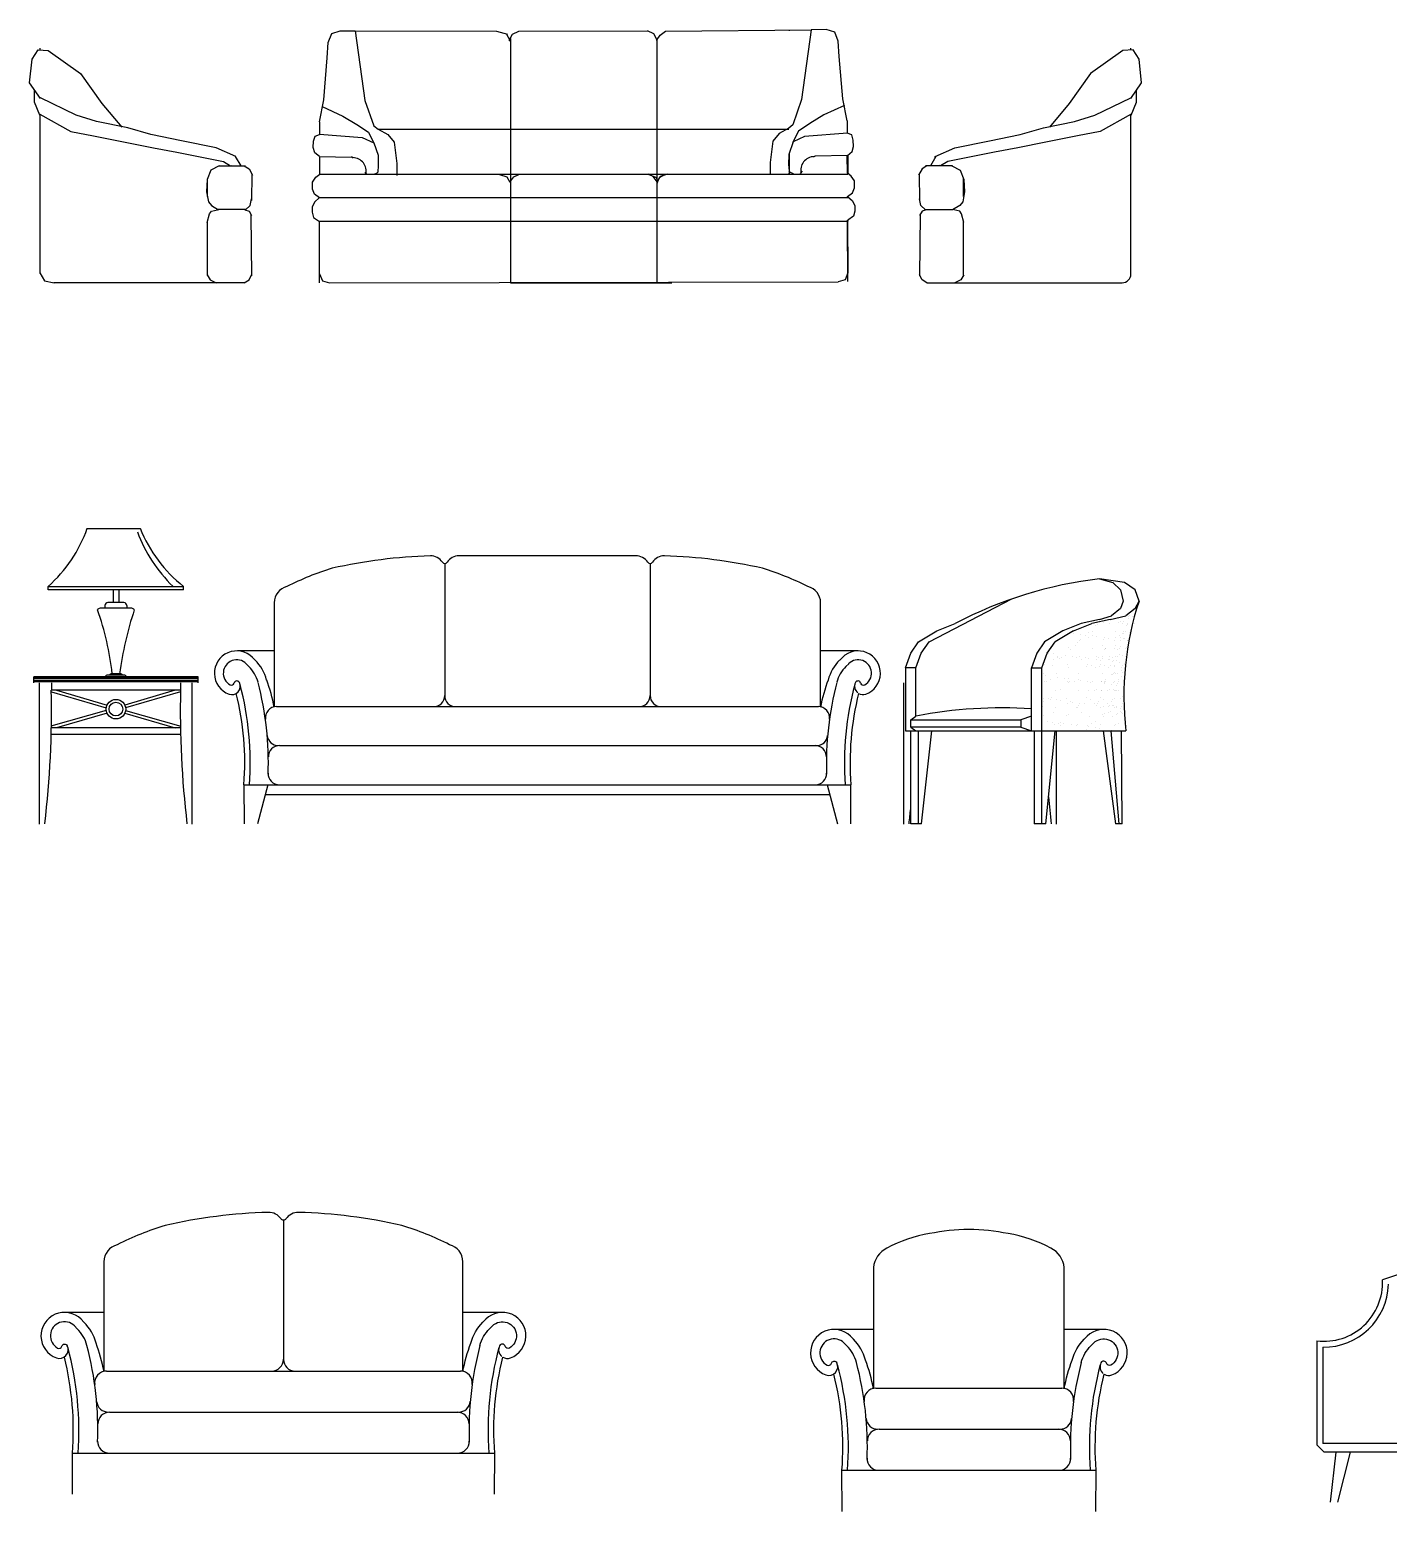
# Model space of a CAD drawing. Header units: inches. Extents: x 11.4 to 53.9, y 10.8 to 35.6.
# Drawn here: x 36.78 to 41.41, y 17.74 to 22.79 of the extents above; entities that cross this region are included whole.
import ezdxf

# ---------------------------------------------------------------- set-up
doc = ezdxf.new("R2010")
doc.units = ezdxf.units.IN
doc.header["$MEASUREMENT"] = 0
doc.layers.add('02', color=2, linetype='Continuous')
doc.layers.add('1', color=1, linetype='Continuous')

msp = doc.modelspace()

# ---------------------------------------------------------------- linework, layer by layer
at = {"layer": '02'}
for p, q in [((41.1654, 18.3182), (41.1654, 17.9632)), ((41.1654, 17.9632), (41.1904, 17.9382)), ((41.8904, 17.9382), (41.1904, 17.9382)), ((41.2298, 17.9382), (41.2103, 17.7682)), ((41.2791, 17.9382), (41.2352, 17.7682))]:
    msp.add_line(p, q, dxfattribs=at)
for centre, radius, start, end in [((41.8989, 17.1131), 1.5017, 90.1387, 109.8659), ((41.1897, 18.5159), 0.1992, 262.9858, 2.7422)]:
    msp.add_arc(centre, radius, start, end, dxfattribs=at)
at = {"layer": '1'}
for p, q in [((37.7966, 22.7428), (37.8081, 22.7734)), ((37.8081, 22.7734), (37.8374, 22.7825)), ((37.8374, 22.7825), (37.8884, 22.7825)), ((37.8884, 22.7825), (37.9216, 22.5453)), ((37.8884, 22.7825), (38.3695, 22.781)), ((38.3695, 22.781), (38.4067, 22.7705)), ((38.4243, 22.7705), (38.4461, 22.781)), ((38.4461, 22.781), (38.8839, 22.7821)), ((38.9059, 22.7716), (38.8839, 22.7821)), ((38.9278, 22.7679), (38.9453, 22.781)), ((38.9453, 22.781), (39.4417, 22.7861)), ((39.367, 22.7833), (39.367, 22.7826)), ((39.4417, 22.7861), (39.4096, 22.5487)), ((39.4927, 22.7863), (39.4417, 22.7861)), ((39.5221, 22.7773), (39.4927, 22.7863)), ((39.5337, 22.7467), (39.5221, 22.7773)), ((36.8148, 22.7173), (36.8148, 22.7235)), ((37.7928, 22.6907), (37.7966, 22.7428)), ((38.4033, 22.771), (38.4149, 22.751)), ((38.4133, 22.7495), (38.4243, 22.7705)), ((38.414, 22.7509), (38.4155, 22.7469)), ((38.417, 22.7566), (38.417, 21.9233)), ((38.9169, 22.7507), (38.9059, 22.7716)), ((38.9162, 22.752), (38.9147, 22.748)), ((38.9168, 22.7522), (38.9278, 22.7679)), ((38.9168, 22.7522), (38.9168, 22.7522)), ((38.917, 21.9233), (38.917, 22.7524)), ((39.5377, 22.6947), (39.5337, 22.7467)), ((40.5315, 22.7173), (40.5315, 22.7235)), ((36.7789, 22.6054), (36.787, 22.6861)), ((36.787, 22.6861), (36.8074, 22.7179)), ((36.8074, 22.7179), (36.842, 22.7154)), ((36.842, 22.7154), (36.952, 22.6372)), ((37.7813, 22.5469), (37.7928, 22.6907)), ((39.5499, 22.5509), (39.5377, 22.6947)), ((40.5043, 22.7154), (40.3942, 22.6372)), ((40.5389, 22.7179), (40.5043, 22.7154)), ((40.5593, 22.6861), (40.5389, 22.7179)), ((40.5674, 22.6054), (40.5593, 22.6861)), ((36.952, 22.6372), (37.0254, 22.5345)), ((40.3942, 22.6372), (40.3209, 22.5345)), ((36.8155, 22.5516), (36.7789, 22.6054)), ((36.7952, 22.5394), (36.7952, 22.5785)), ((40.5307, 22.5516), (40.5674, 22.6054)), ((40.5511, 22.5394), (40.5511, 22.5785)), ((36.8135, 22.4954), (36.7952, 22.5394)), ((36.9378, 22.4954), (36.8155, 22.5541)), ((37.0254, 22.5345), (37.0926, 22.4538)), ((37.767, 22.4718), (37.7813, 22.5469)), ((37.7762, 22.5239), (37.8463, 22.4918)), ((37.9216, 22.5453), (37.9522, 22.4581)), ((39.4096, 22.5487), (39.3794, 22.4614)), ((39.5551, 22.528), (39.4851, 22.4955)), ((39.5645, 22.4759), (39.5499, 22.5509)), ((40.3209, 22.5345), (40.2537, 22.4538)), ((40.4085, 22.4954), (40.5307, 22.5541)), ((40.5328, 22.4954), (40.5511, 22.5394)), ((36.8135, 22.4978), (36.9194, 22.4392)), ((36.8148, 21.9555), (36.8148, 22.4971)), ((37.007, 22.4734), (36.9378, 22.4954)), ((37.113, 22.4514), (37.007, 22.4734)), ((37.767, 22.4718), (37.767, 22.4298)), ((37.8463, 22.4918), (37.8935, 22.4627)), ((39.4851, 22.4955), (39.438, 22.4662)), ((39.5645, 22.4759), (39.5647, 22.4339)), ((40.2333, 22.4514), (40.3392, 22.4734)), ((40.3392, 22.4734), (40.4085, 22.4954)), ((40.5328, 22.4978), (40.4268, 22.4392)), ((40.5315, 21.9535), (40.5315, 22.4971)), ((36.9194, 22.4392), (36.9194, 22.4392)), ((36.9194, 22.4392), (36.9968, 22.4245)), ((36.9968, 22.4245), (37.1048, 22.4025)), ((37.1924, 22.4294), (37.113, 22.4514)), ((37.2963, 22.4074), (37.1924, 22.4294)), ((37.7463, 22.4057), (37.7516, 22.4238)), ((37.7516, 22.4238), (37.7667, 22.4291)), ((37.7583, 22.426), (37.7584, 22.4262)), ((37.7662, 22.4299), (37.9121, 22.4187)), ((37.8935, 22.4627), (37.933, 22.4367)), ((37.933, 22.4367), (37.9534, 22.3969)), ((37.9522, 22.4581), (37.9662, 22.4474)), ((37.9662, 22.4474), (39.3662, 22.4474)), ((37.9662, 22.4474), (37.9993, 22.4291)), ((37.967, 22.4474), (37.967, 22.4469)), ((37.9993, 22.4291), (38.0207, 22.4034)), ((39.3324, 22.4321), (39.3111, 22.4064)), ((39.3654, 22.4506), (39.3324, 22.4321)), ((39.3646, 22.4506), (39.3646, 22.4502)), ((39.3794, 22.4614), (39.3654, 22.4506)), ((39.3986, 22.44), (39.3784, 22.4002)), ((39.4196, 22.4222), (39.3801, 22.4038)), ((39.438, 22.4662), (39.3986, 22.44)), ((39.5655, 22.434), (39.4196, 22.4222)), ((39.5801, 22.428), (39.565, 22.4332)), ((39.5734, 22.4301), (39.5734, 22.4303)), ((39.5855, 22.4099), (39.5801, 22.428)), ((40.05, 22.4074), (40.1539, 22.4294)), ((40.1539, 22.4294), (40.2333, 22.4514)), ((40.3494, 22.4245), (40.2415, 22.4025)), ((40.4268, 22.4392), (40.3494, 22.4245)), ((40.4268, 22.4392), (40.4268, 22.4392)), ((37.1048, 22.4025), (37.2006, 22.383)), ((37.2006, 22.383), (37.28, 22.3683)), ((37.4145, 22.383), (37.2963, 22.4074)), ((37.4817, 22.3536), (37.4145, 22.383)), ((37.7454, 22.3844), (37.7463, 22.4057)), ((37.7508, 22.3663), (37.7454, 22.3844)), ((37.9121, 22.4187), (37.9518, 22.4005)), ((37.9518, 22.4005), (37.9661, 22.358)), ((38.0207, 22.4034), (38.0299, 22.33)), ((39.3111, 22.4064), (39.3023, 22.333)), ((39.3801, 22.4038), (39.3659, 22.3612)), ((39.5653, 22.3577), (39.5812, 22.3705)), ((39.5812, 22.3705), (39.5865, 22.3886)), ((39.5865, 22.3886), (39.5855, 22.4099)), ((39.8646, 22.3536), (39.9318, 22.383)), ((39.9318, 22.383), (40.05, 22.4074)), ((40.1457, 22.383), (40.0663, 22.3683)), ((40.2415, 22.4025), (40.1457, 22.383)), ((37.28, 22.3683), (37.4389, 22.3365)), ((37.4247, 22.3218), (37.3961, 22.3072)), ((37.4226, 22.3218), (37.5143, 22.3218)), ((37.4389, 22.3365), (37.4634, 22.3218)), ((37.4634, 22.3218), (37.4665, 22.3235)), ((37.4797, 22.3536), (37.498, 22.3218)), ((37.4817, 22.3501), (37.4817, 22.3536)), ((37.5102, 22.3218), (37.5265, 22.3121)), ((37.7667, 22.3536), (37.7508, 22.3663)), ((37.7666, 22.3538), (37.8761, 22.3514)), ((37.767, 22.3538), (37.767, 22.2933)), ((37.8818, 22.3489), (37.8759, 22.3529)), ((37.9669, 22.3233), (37.9656, 22.3009)), ((37.9661, 22.358), (37.967, 22.3226)), ((38.0299, 22.33), (38.0299, 22.2897)), ((39.3023, 22.333), (39.3025, 22.2926)), ((39.3659, 22.3612), (39.3652, 22.3258)), ((39.3653, 22.3265), (39.3667, 22.3041)), ((39.367, 22.3645), (39.367, 22.2933)), ((39.4503, 22.3525), (39.4562, 22.3566)), ((39.5654, 22.3579), (39.456, 22.355)), ((39.565, 22.3579), (39.5653, 22.2975)), ((39.5653, 22.2975), (39.565, 22.3575)), ((39.567, 22.3591), (39.567, 22.2933)), ((39.836, 22.3218), (39.8197, 22.3121)), ((39.9236, 22.3218), (39.832, 22.3218)), ((39.8666, 22.3536), (39.8483, 22.3218)), ((39.8646, 22.3501), (39.8646, 22.3536)), ((39.8829, 22.3218), (39.8798, 22.3235)), ((39.9073, 22.3365), (39.8829, 22.3218)), ((40.0663, 22.3683), (39.9073, 22.3365)), ((39.9216, 22.3218), (39.9501, 22.3072)), ((37.3839, 22.2754), (37.3819, 22.2338)), ((37.3961, 22.3072), (37.3839, 22.2754)), ((37.3848, 22.2177), (37.3848, 22.2776)), ((37.5265, 22.3121), (37.5388, 22.2901)), ((37.5361, 22.2929), (37.5347, 22.2037)), ((37.7428, 22.2663), (37.7543, 22.2833)), ((37.7543, 22.2833), (37.7676, 22.294)), ((37.767, 22.2933), (39.567, 22.2933)), ((37.9214, 22.3003), (37.9273, 22.2932)), ((37.9619, 22.2973), (37.9518, 22.2932)), ((37.9661, 22.3013), (37.9619, 22.2973)), ((37.9678, 22.2933), (37.9678, 22.2922)), ((38.3805, 22.2925), (38.4046, 22.2846)), ((38.4046, 22.2846), (38.4155, 22.2662)), ((38.4155, 22.2662), (38.4286, 22.2846)), ((38.4286, 22.2846), (38.4461, 22.2925)), ((38.9037, 22.2857), (38.8862, 22.2935)), ((38.8884, 22.2925), (38.9146, 22.2819)), ((38.9169, 22.2673), (38.9037, 22.2857)), ((38.9146, 22.2819), (38.9168, 22.2636)), ((38.9168, 22.2636), (38.9256, 22.2819)), ((38.9278, 22.2858), (38.9169, 22.2673)), ((38.9256, 22.2819), (38.9431, 22.2925)), ((38.9519, 22.2938), (38.9278, 22.2858)), ((39.3646, 22.2965), (39.3645, 22.2954)), ((39.3662, 22.3045), (39.3704, 22.3005)), ((39.3704, 22.3005), (39.3806, 22.2965)), ((39.4109, 22.3037), (39.405, 22.2966)), ((39.5781, 22.2875), (39.5647, 22.2981)), ((39.5653, 22.2975), (39.5653, 22.2976)), ((39.5897, 22.2706), (39.5781, 22.2875)), ((39.5898, 22.2471), (39.5897, 22.2706)), ((39.8197, 22.3121), (39.8075, 22.2901)), ((39.8102, 22.2929), (39.8116, 22.2037)), ((39.9501, 22.3072), (39.9624, 22.2754)), ((39.9615, 22.2177), (39.9615, 22.2776)), ((39.9624, 22.2754), (39.9644, 22.2338)), ((37.3819, 22.2338), (37.388, 22.1996)), ((37.7428, 22.2429), (37.7428, 22.2663)), ((37.7499, 22.2259), (37.7428, 22.2429)), ((37.7667, 22.2131), (37.7499, 22.2259)), ((39.5657, 22.2133), (39.5657, 22.2175)), ((39.566, 22.2172), (39.5828, 22.2301)), ((39.566, 22.2182), (39.583, 22.2028)), ((39.567, 22.218), (39.567, 22.2133)), ((39.5828, 22.2301), (39.5898, 22.2471)), ((39.9644, 22.2338), (39.9583, 22.1996)), ((37.388, 22.1996), (37.3982, 22.1874)), ((37.3921, 22.1581), (37.3982, 22.1678)), ((37.3982, 22.1874), (37.4226, 22.1727)), ((37.3982, 22.1678), (37.4186, 22.1727)), ((37.5152, 22.1735), (37.4213, 22.1735)), ((37.5123, 22.1727), (37.5265, 22.1678)), ((37.5143, 22.1727), (37.5306, 22.1874)), ((37.5265, 22.1678), (37.5347, 22.1532)), ((37.5306, 22.1874), (37.5347, 22.2094)), ((37.7497, 22.1986), (37.7418, 22.1819)), ((37.7418, 22.1819), (37.7418, 22.164)), ((37.7666, 22.2141), (37.7497, 22.1986)), ((39.567, 22.2133), (37.767, 22.2133)), ((39.583, 22.2028), (39.5911, 22.1861)), ((39.5911, 22.1682), (39.5862, 22.1503)), ((39.5911, 22.1861), (39.5911, 22.1682)), ((39.8157, 22.1874), (39.8116, 22.2094)), ((39.8197, 22.1678), (39.8116, 22.1532)), ((39.832, 22.1727), (39.8157, 22.1874)), ((39.834, 22.1727), (39.8197, 22.1678)), ((39.8311, 22.1735), (39.925, 22.1735)), ((39.9481, 22.1874), (39.9236, 22.1727)), ((39.9481, 22.1678), (39.9277, 22.1727)), ((39.9583, 22.1996), (39.9481, 22.1874)), ((39.9542, 22.1581), (39.9481, 22.1678)), ((37.3839, 22.1287), (37.3921, 22.1581)), ((37.3848, 21.9488), (37.3848, 22.1318)), ((37.5326, 22.1556), (37.5347, 21.9478)), ((37.7418, 22.164), (37.7467, 22.146)), ((37.7467, 22.146), (37.7666, 22.1329)), ((37.767, 22.1333), (39.567, 22.1333)), ((37.767, 21.9233), (37.767, 22.1333)), ((39.566, 22.1375), (39.5659, 22.1333)), ((39.567, 21.9275), (39.566, 22.1375)), ((39.566, 22.1375), (39.5669, 21.9581)), ((39.567, 21.9275), (39.5661, 22.1333)), ((39.5862, 22.1503), (39.5664, 22.137)), ((39.567, 22.1374), (39.567, 22.1333)), ((39.8136, 22.1556), (39.8116, 21.9478)), ((39.9624, 22.1287), (39.9542, 22.1581)), ((39.9615, 21.9488), (39.9615, 22.1318)), ((36.8135, 21.9576), (36.8298, 21.9307)), ((36.8298, 21.9307), (36.8624, 21.9234)), ((37.5105, 21.9235), (36.8618, 21.9235)), ((37.3839, 21.9503), (37.3941, 21.9332)), ((37.3941, 21.9332), (37.4145, 21.9234)), ((37.5102, 21.9234), (37.5265, 21.9332)), ((37.5265, 21.9332), (37.5347, 21.9503)), ((37.767, 21.954), (37.7763, 21.9299)), ((37.7763, 21.9299), (37.8002, 21.9233)), ((37.8002, 21.9233), (39.5338, 21.9273)), ((38.417, 21.9233), (38.967, 21.9233)), ((39.5577, 21.934), (39.5338, 21.9273)), ((39.5669, 21.9581), (39.5577, 21.934)), ((39.8197, 21.9332), (39.8116, 21.9503)), ((39.836, 21.9234), (39.8197, 21.9332)), ((39.8358, 21.9235), (40.5015, 21.9235)), ((39.9522, 21.9332), (39.9318, 21.9234)), ((39.9624, 21.9503), (39.9522, 21.9332)), ((36.9754, 21.0869), (37.1557, 21.0869)), ((38.1932, 20.9675), (38.1932, 20.5173)), ((38.8443, 20.993), (38.242, 20.993)), ((38.8932, 20.9675), (38.8932, 20.5173)), ((40.5099, 20.9022), (40.425, 20.9148)), ((40.425, 20.9148), (40.4697, 20.9022)), ((36.842, 20.8889), (37.3036, 20.8888)), ((36.842, 20.8773), (36.842, 20.8889)), ((37.3036, 20.8773), (36.842, 20.8773)), ((37.0632, 20.8773), (37.0632, 20.8337)), ((37.0824, 20.8773), (37.0824, 20.8337)), ((37.3036, 20.8773), (37.3036, 20.8888)), ((40.4697, 20.9022), (40.4966, 20.877)), ((40.4966, 20.877), (40.5054, 20.839)), ((40.5456, 20.877), (40.5099, 20.9022)), ((40.5591, 20.839), (40.5456, 20.877)), ((37.0356, 20.8145), (37.0187, 20.8145)), ((37.0356, 20.8241), (37.0356, 20.8145)), ((37.1269, 20.8145), (37.0356, 20.8145)), ((37.1004, 20.8337), (37.0452, 20.8337)), ((37.11, 20.8241), (37.11, 20.8145)), ((37.1269, 20.8145), (37.1104, 20.8145)), ((37.6123, 20.8332), (37.6123, 20.4793)), ((39.4741, 20.4786), (39.4741, 20.8332)), ((39.8438, 20.6998), (40.1259, 20.8463)), ((40.4966, 20.8137), (40.4652, 20.7885)), ((40.5054, 20.839), (40.4966, 20.8137)), ((40.5456, 20.8137), (40.5144, 20.7885)), ((40.5456, 20.8137), (40.5591, 20.839)), ((39.8706, 20.7378), (39.9332, 20.7631)), ((40.3623, 20.7631), (40.2998, 20.7378)), ((40.3356, 20.7378), (40.3982, 20.7631)), ((40.425, 20.7757), (40.3623, 20.7631)), ((40.4607, 20.7757), (40.3982, 20.7631)), ((40.4118, 20.7556), (40.4118, 20.7556)), ((40.4173, 20.7607), (40.4173, 20.7607)), ((40.425, 20.7757), (40.4652, 20.7885)), ((40.439, 20.7656), (40.439, 20.7656)), ((40.4592, 20.7612), (40.4592, 20.7612)), ((40.4607, 20.7757), (40.5144, 20.7885)), ((40.489, 20.7646), (40.489, 20.7646)), ((40.4945, 20.7697), (40.4945, 20.7697)), ((40.5035, 20.7612), (40.5035, 20.7612)), ((40.5072, 20.768), (40.5072, 20.768)), ((40.5162, 20.7559), (40.5162, 20.7559)), ((40.5201, 20.7627), (40.5201, 20.7627)), ((40.5207, 20.759), (40.5207, 20.759)), ((40.5226, 20.7877), (40.5226, 20.7877)), ((40.5242, 20.7803), (40.5242, 20.7803)), ((40.5244, 20.7971), (40.5244, 20.7971)), ((40.5271, 20.7908), (40.5271, 20.7908)), ((40.5382, 20.7856), (40.5382, 20.7856)), ((40.5424, 20.7621), (40.5424, 20.7621)), ((40.5453, 20.798), (40.5453, 20.798)), ((39.8081, 20.6998), (39.8706, 20.7378)), ((40.2998, 20.7378), (40.2372, 20.6998)), ((40.3356, 20.7378), (40.2729, 20.6998)), ((40.3351, 20.7276), (40.3351, 20.7276)), ((40.3558, 20.7044), (40.3558, 20.7044)), ((40.3586, 20.7088), (40.3586, 20.7088)), ((40.3595, 20.7244), (40.3595, 20.7244)), ((40.3751, 20.7223), (40.3751, 20.7223)), ((40.3857, 20.7317), (40.3857, 20.7317)), ((40.3871, 20.7153), (40.3871, 20.7153)), ((40.3997, 20.7233), (40.3997, 20.7233)), ((40.401, 20.7356), (40.401, 20.7356)), ((40.4158, 20.7169), (40.4158, 20.7169)), ((40.4371, 20.7078), (40.4371, 20.7078)), ((40.4402, 20.7137), (40.4402, 20.7137)), ((40.4558, 20.7117), (40.4558, 20.7117)), ((40.4759, 20.7054), (40.4759, 20.7054)), ((40.4777, 20.736), (40.4777, 20.736)), ((40.4805, 20.7151), (40.4805, 20.7151)), ((40.4932, 20.7232), (40.4932, 20.7232)), ((40.4949, 20.7137), (40.4949, 20.7137)), ((40.4966, 20.7063), (40.4966, 20.7063)), ((40.502, 20.7293), (40.502, 20.7293)), ((40.5053, 20.7102), (40.5053, 20.7102)), ((40.507, 20.7296), (40.507, 20.7296)), ((40.5075, 20.7344), (40.5075, 20.7344)), ((40.5105, 20.7116), (40.5105, 20.7116)), ((40.5125, 20.7347), (40.5125, 20.7347)), ((40.5182, 20.7049), (40.5182, 20.7049)), ((40.521, 20.7031), (40.521, 20.7031)), ((40.5252, 20.733), (40.5252, 20.733)), ((37.6123, 20.6693), (37.4869, 20.6693)), ((39.602, 20.6693), (39.4741, 20.6693)), ((39.7634, 20.6113), (39.7812, 20.662)), ((39.7812, 20.662), (39.8081, 20.6998)), ((39.7991, 20.6113), (39.8171, 20.662)), ((39.8171, 20.662), (39.8438, 20.6998)), ((40.2104, 20.662), (40.1925, 20.6113)), ((40.2372, 20.6998), (40.2104, 20.662)), ((40.2282, 20.6113), (40.2462, 20.662)), ((40.2462, 20.662), (40.2729, 20.6998)), ((40.2511, 20.6609), (40.2511, 20.6609)), ((40.2667, 20.6589), (40.2667, 20.6589)), ((40.3074, 20.6535), (40.3074, 20.6535)), ((40.318, 20.6807), (40.318, 20.6807)), ((40.3242, 20.6754), (40.3242, 20.6754)), ((40.3415, 20.6863), (40.3415, 20.6863)), ((40.3503, 20.6993), (40.3503, 20.6993)), ((40.3991, 20.6778), (40.3991, 20.6778)), ((40.435, 20.6861), (40.435, 20.6861)), ((40.4405, 20.673), (40.4405, 20.673)), ((40.4441, 20.6778), (40.4441, 20.6778)), ((40.446, 20.678), (40.446, 20.678)), ((40.4758, 20.6781), (40.4758, 20.6781)), ((40.48, 20.6861), (40.48, 20.6861)), ((40.4855, 20.673), (40.4855, 20.673)), ((40.491, 20.678), (40.491, 20.678)), ((40.4916, 20.658), (40.4916, 20.658)), ((40.4965, 20.6839), (40.4965, 20.6839)), ((40.5034, 20.6524), (40.5034, 20.6524)), ((40.5129, 20.6787), (40.5129, 20.6787)), ((40.5177, 20.682), (40.5177, 20.682)), ((40.5232, 20.687), (40.5232, 20.687)), ((37.5258, 20.6164), (37.5166, 20.6256)), ((37.5473, 20.6379), (37.5381, 20.6471)), ((39.5391, 20.6379), (39.5483, 20.6471)), ((39.5605, 20.6164), (39.5698, 20.6256)), ((39.7634, 20.6113), (39.7634, 20.3964)), ((39.7991, 20.6113), (39.7634, 20.6113)), ((39.7991, 20.4471), (39.7991, 20.6113)), ((40.1925, 20.3964), (40.1925, 20.6113)), ((40.1925, 20.6113), (40.2282, 20.6113)), ((40.2282, 20.0803), (40.2282, 20.6113)), ((40.2376, 20.6239), (40.2376, 20.6239)), ((40.2627, 20.619), (40.2627, 20.619)), ((40.2694, 20.6403), (40.2694, 20.6403)), ((40.28, 20.6507), (40.28, 20.6507)), ((40.2821, 20.6484), (40.2821, 20.6484)), ((40.2888, 20.643), (40.2888, 20.643)), ((40.2944, 20.648), (40.2944, 20.648)), ((40.3162, 20.6229), (40.3162, 20.6229)), ((40.3173, 20.6112), (40.3173, 20.6112)), ((40.3318, 20.6503), (40.3318, 20.6503)), ((40.3474, 20.6483), (40.3474, 20.6483)), ((40.3567, 20.651), (40.3567, 20.651)), ((40.3629, 20.6402), (40.3629, 20.6402)), ((40.3755, 20.6482), (40.3755, 20.6482)), ((40.379, 20.6166), (40.379, 20.6166)), ((40.3845, 20.6217), (40.3845, 20.6217)), ((40.3882, 20.6429), (40.3882, 20.6429)), ((40.3972, 20.62), (40.3972, 20.62)), ((40.4107, 20.611), (40.4107, 20.611)), ((40.4126, 20.6397), (40.4126, 20.6397)), ((40.4144, 20.6491), (40.4144, 20.6491)), ((40.4205, 20.6482), (40.4205, 20.6482)), ((40.424, 20.6166), (40.424, 20.6166)), ((40.4282, 20.6376), (40.4282, 20.6376)), ((40.4295, 20.6217), (40.4295, 20.6217)), ((40.4332, 20.6429), (40.4332, 20.6429)), ((40.4353, 20.65), (40.4353, 20.65)), ((40.4422, 20.62), (40.4422, 20.62)), ((40.4557, 20.611), (40.4557, 20.611)), ((40.4563, 20.64), (40.4563, 20.64)), ((40.4576, 20.6397), (40.4576, 20.6397)), ((40.4594, 20.6491), (40.4594, 20.6491)), ((40.4635, 20.6202), (40.4635, 20.6202)), ((40.4689, 20.6481), (40.4689, 20.6481)), ((40.4689, 20.6323), (40.4689, 20.6323)), ((40.4732, 20.6376), (40.4732, 20.6376)), ((40.4739, 20.6203), (40.4739, 20.6203)), ((40.4762, 20.6149), (40.4762, 20.6149)), ((40.4803, 20.65), (40.4803, 20.65)), ((40.4829, 20.6376), (40.4829, 20.6376)), ((40.4871, 20.6498), (40.4871, 20.6498)), ((40.4933, 20.6291), (40.4933, 20.6291)), ((40.5006, 20.6117), (40.5006, 20.6117)), ((40.5009, 20.6026), (40.5009, 20.6026)), ((40.5024, 20.6211), (40.5024, 20.6211)), ((40.5089, 20.627), (40.5089, 20.627)), ((40.5096, 20.623), (40.5096, 20.623)), ((40.5145, 20.6489), (40.5145, 20.6489)), ((37.3528, 20.5803), (36.7928, 20.5803)), ((36.7928, 20.5603), (36.7928, 20.5803)), ((37.3528, 20.5777), (36.7928, 20.5777)), ((37.3528, 20.5747), (36.7928, 20.5747)), ((37.3528, 20.568), (36.7928, 20.568)), ((37.3528, 20.5637), (36.7928, 20.5637)), ((36.8128, 20.0788), (36.8128, 20.5603)), ((36.8528, 20.5603), (36.8528, 20.5354)), ((37.1004, 20.5867), (37.0452, 20.5867)), ((37.0897, 20.5913), (37.0566, 20.5913)), ((37.2928, 20.5603), (37.2928, 20.5354)), ((37.3328, 20.0788), (37.3328, 20.5603)), ((37.3528, 20.5603), (37.3528, 20.5803)), ((39.7577, 20.0788), (39.7577, 20.5603)), ((40.2329, 20.5917), (40.2329, 20.5917)), ((40.2357, 20.5661), (40.2357, 20.5661)), ((40.239, 20.5849), (40.239, 20.5849)), ((40.2452, 20.5652), (40.2452, 20.5652)), ((40.2579, 20.5733), (40.2579, 20.5733)), ((40.2781, 20.5928), (40.2781, 20.5928)), ((40.2798, 20.5795), (40.2798, 20.5795)), ((40.3041, 20.5763), (40.3041, 20.5763)), ((40.3143, 20.5651), (40.3143, 20.5651)), ((40.3175, 20.5603), (40.3175, 20.5603)), ((40.3198, 20.5742), (40.3198, 20.5742)), ((40.323, 20.5654), (40.323, 20.5654)), ((40.3386, 20.565), (40.3386, 20.565)), ((40.3513, 20.5731), (40.3513, 20.5731)), ((40.3529, 20.5927), (40.3529, 20.5927)), ((40.3605, 20.5689), (40.3605, 20.5689)), ((40.3849, 20.5657), (40.3849, 20.5657)), ((40.3953, 20.5622), (40.3953, 20.5622)), ((40.4005, 20.5636), (40.4005, 20.5636)), ((40.4299, 20.5657), (40.4299, 20.5657)), ((40.4321, 20.5649), (40.4321, 20.5649)), ((40.4334, 20.5922), (40.4334, 20.5922)), ((40.4403, 20.5622), (40.4403, 20.5622)), ((40.4413, 20.5582), (40.4413, 20.5582)), ((40.4431, 20.5664), (40.4431, 20.5664)), ((40.4447, 20.5729), (40.4447, 20.5729)), ((40.4455, 20.5636), (40.4455, 20.5636)), ((40.4657, 20.555), (40.4657, 20.555)), ((40.467, 20.5886), (40.467, 20.5886)), ((40.4692, 20.5903), (40.4692, 20.5903)), ((40.472, 20.5625), (40.472, 20.5625)), ((40.4725, 20.5937), (40.4725, 20.5937)), ((40.4747, 20.5954), (40.4747, 20.5954)), ((40.4771, 20.5649), (40.4771, 20.5649)), ((40.4784, 20.5922), (40.4784, 20.5922)), ((40.4813, 20.553), (40.4813, 20.553)), ((40.4852, 20.592), (40.4852, 20.592)), ((40.4863, 20.5582), (40.4863, 20.5582)), ((40.4881, 20.5664), (40.4881, 20.5664)), ((40.4897, 20.5729), (40.4897, 20.5729)), ((40.4987, 20.583), (40.4987, 20.583)), ((40.5015, 20.5946), (40.5015, 20.5946)), ((37.2928, 20.5354), (36.8528, 20.5354)), ((36.8529, 20.5301), (37.0401, 20.4749)), ((36.8709, 20.5354), (37.0428, 20.4845)), ((37.2747, 20.5354), (37.1032, 20.4846)), ((37.2927, 20.5301), (37.106, 20.475)), ((40.2339, 20.5083), (40.2339, 20.5083)), ((40.2521, 20.5055), (40.2521, 20.5055)), ((40.256, 20.5039), (40.256, 20.5039)), ((40.2616, 20.509), (40.2616, 20.509)), ((40.2762, 20.535), (40.2762, 20.535)), ((40.2765, 20.5023), (40.2765, 20.5023)), ((40.2931, 20.536), (40.2931, 20.536)), ((40.3124, 20.5073), (40.3124, 20.5073)), ((40.3529, 20.5354), (40.3529, 20.5354)), ((40.3816, 20.51), (40.3816, 20.51)), ((40.3865, 20.5359), (40.3865, 20.5359)), ((40.3934, 20.5044), (40.3934, 20.5044)), ((40.4077, 20.534), (40.4077, 20.534)), ((40.4132, 20.539), (40.4132, 20.539)), ((40.4266, 20.51), (40.4266, 20.51)), ((40.4315, 20.5359), (40.4315, 20.5359)), ((40.4315, 20.5344), (40.4315, 20.5344)), ((40.4384, 20.5044), (40.4384, 20.5044)), ((40.4527, 20.534), (40.4527, 20.534)), ((40.4582, 20.539), (40.4582, 20.539)), ((40.4701, 20.5047), (40.4701, 20.5047)), ((40.4729, 20.5377), (40.4729, 20.5377)), ((40.4745, 20.5079), (40.4745, 20.5079)), ((40.4765, 20.5344), (40.4765, 20.5344)), ((40.4799, 20.5357), (40.4799, 20.5357)), ((40.4833, 20.5342), (40.4833, 20.5342)), ((40.4885, 20.5356), (40.4885, 20.5356)), ((40.4957, 20.506), (40.4957, 20.506)), ((40.5034, 20.5127), (40.5034, 20.5127)), ((37.0401, 20.4665), (36.8514, 20.4122)), ((37.0428, 20.4568), (36.8709, 20.4074)), ((37.1032, 20.4567), (37.2747, 20.4074)), ((37.106, 20.4663), (37.2942, 20.4122)), ((37.6199, 20.4793), (39.4664, 20.4793)), ((40.2299, 20.48), (40.2299, 20.48)), ((40.232, 20.4505), (40.232, 20.4505)), ((40.2336, 20.4981), (40.2336, 20.4981)), ((40.2689, 20.4609), (40.2689, 20.4609)), ((40.2743, 20.4772), (40.2743, 20.4772)), ((40.2921, 20.5002), (40.2921, 20.5002)), ((40.3144, 20.4899), (40.3144, 20.4899)), ((40.3201, 20.4537), (40.3201, 20.4537)), ((40.3271, 20.498), (40.3271, 20.498)), ((40.3329, 20.4948), (40.3329, 20.4948)), ((40.3462, 20.4776), (40.3462, 20.4776)), ((40.3511, 20.4776), (40.3511, 20.4776)), ((40.3517, 20.4827), (40.3517, 20.4827)), ((40.3572, 20.4916), (40.3572, 20.4916)), ((40.3623, 20.4607), (40.3623, 20.4607)), ((40.3729, 20.4896), (40.3729, 20.4896)), ((40.4078, 20.4898), (40.4078, 20.4898)), ((40.4136, 20.4842), (40.4136, 20.4842)), ((40.4179, 20.4896), (40.4179, 20.4896)), ((40.4205, 20.4978), (40.4205, 20.4978)), ((40.4296, 20.4766), (40.4296, 20.4766)), ((40.4364, 20.4513), (40.4364, 20.4513)), ((40.438, 20.481), (40.438, 20.481)), ((40.4419, 20.4563), (40.4419, 20.4563)), ((40.4528, 20.4898), (40.4528, 20.4898)), ((40.4536, 20.4789), (40.4536, 20.4789)), ((40.4557, 20.4606), (40.4557, 20.4606)), ((40.4586, 20.4842), (40.4586, 20.4842)), ((40.4609, 20.4616), (40.4609, 20.4616)), ((40.4655, 20.4978), (40.4655, 20.4978)), ((40.4696, 20.482), (40.4696, 20.482)), ((40.4718, 20.4837), (40.4718, 20.4837)), ((40.4746, 20.4766), (40.4746, 20.4766)), ((40.4814, 20.4764), (40.4814, 20.4764)), ((40.4814, 20.4513), (40.4814, 20.4513)), ((40.483, 20.481), (40.483, 20.481)), ((40.4869, 20.4563), (40.4869, 20.4563)), ((40.4944, 20.4736), (40.4944, 20.4736)), ((40.4958, 20.4618), (40.4958, 20.4618)), ((40.4986, 20.4789), (40.4986, 20.4789)), ((40.5007, 20.4606), (40.5007, 20.4606)), ((40.5012, 20.4896), (40.5012, 20.4896)), ((40.5016, 20.4562), (40.5016, 20.4562)), ((40.5085, 20.4698), (40.5085, 20.4698)), ((37.2924, 20.4074), (36.8528, 20.4074)), ((39.7812, 20.4343), (39.7991, 20.4471)), ((39.7812, 20.4343), (40.1568, 20.4343)), ((39.7812, 20.4091), (39.7812, 20.4343)), ((40.1568, 20.4091), (39.7812, 20.4091)), ((39.7812, 20.4091), (39.7991, 20.3964)), ((40.1925, 20.4471), (40.1568, 20.4343)), ((40.1568, 20.4343), (40.1568, 20.4091)), ((40.1568, 20.4091), (40.1925, 20.3964)), ((40.2488, 20.4282), (40.2488, 20.4282)), ((40.2644, 20.4262), (40.2644, 20.4262)), ((40.2724, 20.4194), (40.2724, 20.4194)), ((40.2847, 20.4213), (40.2847, 20.4213)), ((40.2902, 20.4148), (40.2902, 20.4148)), ((40.2903, 20.4263), (40.2903, 20.4263)), ((40.3028, 20.4229), (40.3028, 20.4229)), ((40.3105, 20.4495), (40.3105, 20.4495)), ((40.3296, 20.4176), (40.3296, 20.4176)), ((40.3452, 20.4155), (40.3452, 20.4155)), ((40.3492, 20.4198), (40.3492, 20.4198)), ((40.3804, 20.4), (40.3804, 20.4)), ((40.3836, 20.4146), (40.3836, 20.4146)), ((40.3859, 20.4102), (40.3859, 20.4102)), ((40.3915, 20.4466), (40.3915, 20.4466)), ((40.3962, 20.4227), (40.3962, 20.4227)), ((40.4103, 20.4274), (40.4103, 20.4274)), ((40.4103, 20.407), (40.4103, 20.407)), ((40.4259, 20.4049), (40.4259, 20.4049)), ((40.4277, 20.4188), (40.4277, 20.4188)), ((40.4365, 20.4466), (40.4365, 20.4466)), ((40.4667, 20.3995), (40.4667, 20.3995)), ((40.4683, 20.4469), (40.4683, 20.4469)), ((40.477, 20.4145), (40.477, 20.4145)), ((40.4795, 20.4186), (40.4795, 20.4186)), ((40.4897, 20.4225), (40.4897, 20.4225)), ((40.5087, 20.4159), (40.5087, 20.4159)), ((37.2928, 20.3839), (36.8528, 20.3839)), ((39.7634, 20.3964), (40.5142, 20.3964)), ((39.7812, 20.0803), (39.7812, 20.3964)), ((39.8081, 20.0803), (39.8081, 20.3964)), ((39.8178, 20.0803), (39.8528, 20.3964)), ((40.2015, 20.3964), (40.2015, 20.0803)), ((40.2411, 20.0803), (40.2729, 20.3964)), ((40.2586, 20.3973), (40.2586, 20.3973)), ((40.2777, 20.0788), (40.2777, 20.3964)), ((40.4367, 20.3964), (40.4794, 20.0803)), ((40.4636, 20.3964), (40.4903, 20.0803)), ((40.502, 20.0803), (40.4991, 20.3964)), ((37.6304, 20.3463), (39.4601, 20.3463)), ((37.5092, 20.2133), (39.5772, 20.2133)), ((37.5092, 20.2133), (37.5098, 20.0803)), ((37.5903, 20.2133), (37.5548, 20.0803)), ((39.4961, 20.2133), (39.5316, 20.0803)), ((39.5766, 20.0803), (39.5772, 20.2133)), ((37.5815, 20.1803), (39.5049, 20.1803)), ((39.8178, 20.0803), (39.7812, 20.0803)), ((40.2411, 20.0803), (40.2015, 20.0803)), ((40.502, 20.0803), (40.4794, 20.0803)), ((37.6437, 18.7289), (37.6437, 18.2551)), ((37.0322, 18.5876), (37.0322, 18.2151)), ((39.6544, 18.5675), (39.6544, 18.157)), ((41.1854, 18.2968), (41.1854, 17.9682)), ((37.0513, 18.0751), (38.2404, 18.0751)), ((39.6735, 18.017), (40.2896, 18.017)), ((36.9237, 17.9351), (38.3637, 17.9351)), ((41.9154, 17.9682), (41.1854, 17.9682)), ((39.5459, 17.877), (40.4129, 17.877))]:
    msp.add_line(p, q, dxfattribs=at)
for points in [[(38.2552, 18.5876, 0.343513), (38.2099, 18.6457, 0.042166), (38.0471, 18.7113, 0.04875), (37.6951, 18.7557, 0.258887), (37.652, 18.7334, -0.536675), (37.6354, 18.7334, 0.258887), (37.5923, 18.7558, 0.04875), (37.2403, 18.7113, 0.042167), (37.0775, 18.6457, 0.343518), (37.0322, 18.5876)], [(40.3043, 18.5675, 0.259103), (40.259, 18.6338, 0.081948), (40.1133, 18.6835, 0.043871), (39.9794, 18.6977, 0.043871), (39.8455, 18.6835, 0.081948), (39.6997, 18.6338, 0.259103), (39.6544, 18.5675)], [(37.0324, 18.2132, 0.04056), (37.0052, 18.3105, 0.131112), (36.9638, 18.3819), (36.9541, 18.3917, 1.244369), (36.87, 18.26)], [(36.9743, 18.3022, 0.131112), (36.9412, 18.3593), (36.9315, 18.369, 1.145231), (36.8739, 18.2933, 0.494543), (36.8885, 18.2996, -0.694854), (36.9072, 18.3016, -0.38897)], [(37.0322, 18.4151), (36.9003, 18.415, 0.852442)], [(38.255, 18.2132, -0.04056), (38.2822, 18.3105, -0.131112), (38.3236, 18.3819), (38.3333, 18.3917, -0.198912)], [(38.3131, 18.3022, -0.131112), (38.3462, 18.3593), (38.3559, 18.369, -1.145231), (38.4135, 18.2933, -0.494543), (38.3989, 18.2996, 0.694854), (38.3802, 18.3016, 0.353984), (38.3883, 18.2647)], [(38.3631, 17.7951), (38.3637, 17.9351, -0.07968), (38.3914, 18.2626, 0.229493), (38.4174, 18.26, 1.244369), (38.3333, 18.3917)], [(39.6546, 18.1551, 0.04056), (39.6273, 18.2525, 0.131112), (39.586, 18.3238), (39.5763, 18.3336, 1.244493), (39.4922, 18.2019)], [(39.6544, 18.357), (39.5198, 18.357, 0.838028)], [(40.3041, 18.1551, -0.04056), (40.3314, 18.2525, -0.131112), (40.3727, 18.3238), (40.3824, 18.3336, -0.198912)], [(40.4122, 17.737), (40.4129, 17.877, -0.07968), (40.4405, 18.2045, 0.229493), (40.4665, 18.2019, 1.244369), (40.3824, 18.3336)], [(36.87, 18.26, 0.679083), (36.9072, 18.3016)], [(39.5965, 18.2441, 0.131112), (39.5634, 18.3012), (39.5537, 18.3109, 1.145231), (39.4961, 18.2352, 0.494543), (39.5107, 18.2415, -0.694854), (39.5294, 18.2435, -0.38897)], [(40.3623, 18.2441, -0.131112), (40.3953, 18.3012), (40.405, 18.3109, -1.145231), (40.4626, 18.2352, -0.494543), (40.448, 18.2415, 0.694854), (40.4294, 18.2435, 0.353984), (40.4375, 18.2066)], [(36.896, 18.2626, -0.07968), (36.9237, 17.9351), (36.9243, 17.7951)], [(39.4922, 18.2019, 0.679082), (39.5294, 18.2435)], [(37.0403, 18.2151), (38.2471, 18.2151, -0.731435)], [(39.5182, 18.2045, -0.07968), (39.5459, 17.877), (39.5465, 17.737)], [(39.6624, 18.157), (40.2963, 18.157, -1.392702)]]:
    msp.add_lwpolyline(points, format="xyb", dxfattribs=at)
for points in [[(38.2552, 18.2143), (38.2552, 18.5876)], [(40.3043, 18.1562), (40.3043, 18.5675)], [(38.3898, 18.4151), (38.2552, 18.4151)], [(40.439, 18.357), (40.3043, 18.357)]]:
    msp.add_lwpolyline(points, dxfattribs=at)
for radius in [0.0333, 0.0233]:
    msp.add_circle((37.073, 20.4707), radius, dxfattribs=at)
for centre, radius, start, end in [((37.879, 22.3032), 0.0471, 347.9294, 88.2763), ((39.4533, 22.3068), 0.0471, 91.9867, 192.3335), ((40.5015, 21.9535), 0.03, 270, 0), ((36.5218, 21.2485), 0.4815, 311.6799, 340.3943), ((37.6188, 21.2504), 0.5042, 200.3791, 225.6955), ((37.6037, 21.2673), 0.483, 201.925, 231.5817), ((38.1932, 19.2611), 1.7326, 91.6145, 102.7783), ((38.1457, 20.9455), 0.0475, 33.5565, 91.6145), ((38.1932, 20.977), 0.0095, 213.5565, 326.4419), ((38.2407, 20.9455), 0.0475, 88.3855, 146.4435), ((38.8457, 20.9455), 0.0475, 33.5581, 91.6161), ((38.8932, 20.977), 0.0095, 213.5565, 326.4419), ((38.9407, 20.9455), 0.0475, 88.3839, 146.4419), ((38.8932, 19.2611), 1.7326, 77.22, 88.3839), ((38.1012, 20.0046), 0.99, 107.1108, 116.769), ((38.9851, 20.0046), 0.99, 63.229, 72.8871), ((40.5906, 19.5043), 1.4202, 96.6959, 117.5759), ((37.6693, 20.8332), 0.057, 104.1658, 180), ((39.4171, 20.8332), 0.057, 0, 75.833), ((37.0187, 20.8049), 0.0096, 89.9992, 154.2988), ((36.1498, 20.497), 0.9151, 5.9186, 19.941), ((37.0452, 20.8241), 0.0096, 89.9992, 180), ((38.2597, 20.4371), 1.1842, 161.691, 172.5159), ((37.1004, 20.8241), 0.0096, 0, 89.9992), ((37.1269, 20.8049), 0.0096, 25.8587, 89.9992), ((41.5607, 20.5138), 1.0531, 162.0087, 186.4002), ((37.4844, 20.5933), 0.076, 45, 249.8558), ((39.602, 20.5933), 0.076, 290.1442, 135), ((37.4844, 20.5933), 0.0456, 45, 240.4919), ((37.4398, 20.5304), 0.1216, 15.1218, 45), ((37.4398, 20.5304), 0.152, 15.1218, 45), ((39.6465, 20.5304), 0.152, 135, 164.8782), ((39.6465, 20.5304), 0.1216, 135, 164.8782), ((39.602, 20.5933), 0.0456, 299.5081, 135), ((37.0452, 20.5771), 0.0096, 89.9992, 160.2553), ((37.0566, 20.5856), 0.00576, 89.9992, 168.7986), ((37.0897, 20.5856), 0.00576, 11.1981, 89.9992), ((37.1004, 20.5771), 0.0096, 19.7547, 89.9992), ((37.468, 20.5488), 0.0285, 249.8558, 26.5748), ((37.4666, 20.5619), 0.0095, 240.4919, 345.7495), ((37.485, 20.5573), 0.0095, 26.5748, 165.7495), ((36.4988, 20.288), 1.0321, 355.851, 14.9942), ((36.5094, 20.2882), 1.083, 357.9107, 14.6473), ((37.0305, 20.3644), 0.5929, 11.0054, 20.2959), ((40.0558, 20.3644), 0.5929, 159.7041, 168.9946), ((40.577, 20.2882), 1.083, 165.3527, 182.0893), ((40.5875, 20.288), 1.0321, 165.0058, 184.149), ((39.6184, 20.5488), 0.0285, 153.4252, 231.3978), ((39.6014, 20.5573), 0.0095, 14.2505, 153.4252), ((39.6198, 20.5619), 0.0095, 194.2505, 299.5081), ((33.5074, 20.4697), 3.346, 353.3174, 1.1242), ((40.6382, 20.4697), 3.346, 178.8758, 186.6826), ((36.5261, 20.287), 0.9858, 355.7143, 13.9372), ((38.1552, 20.5173), 0.038, 270, 0), ((38.2312, 20.5173), 0.038, 180, 270), ((38.8552, 20.5173), 0.038, 270, 0), ((38.9312, 20.5173), 0.038, 180, 270), ((40.5603, 20.287), 0.9858, 166.0628, 184.2857), ((39.6184, 20.5488), 0.0285, 238.4434, 290.1442), ((37.6199, 20.4413), 0.038, 90, 187.8496), ((39.4664, 20.4413), 0.038, 352.1504, 90), ((40.0925, 18.9243), 1.5508, 86.3013, 100.9056), ((37.6263, 20.3843), 0.038, 184.9179, 270), ((39.4601, 20.3843), 0.038, 270, 355.0821), ((37.6304, 20.3083), 0.038, 90, 180.2725), ((39.456, 20.3083), 0.038, 359.7275, 90), ((37.6296, 20.2513), 0.038, 178.1257, 270), ((39.4568, 20.2513), 0.038, 270, 1.8743), ((43.5831, 20.4697), 3.346, 185.1039, 186.6826), ((36.4523, 20.4697), 3.346, 353.3174, 354.2028), ((41.1897, 18.5159), 0.2192, 268.8699, 358.8192), ((35.8602, 18.0137), 1.0864, 355.851, 14.9942), ((35.8713, 18.0139), 1.14, 357.9107, 14.6473), ((39.4161, 18.0139), 1.14, 165.3527, 182.0893), ((39.4272, 18.0137), 1.0864, 165.0058, 184.149), ((37.6037, 18.2551), 0.04, 270, 0), ((37.6837, 18.2551), 0.04, 180, 270), ((38.4823, 17.9556), 1.0864, 355.851, 14.9942), ((38.4935, 17.9558), 1.14, 357.9107, 14.6473), ((41.4653, 17.9558), 1.14, 165.3527, 182.0893), ((41.4764, 17.9556), 1.0864, 165.0058, 184.149), ((37.0403, 18.1751), 0.04, 90, 187.8496), ((38.2471, 18.1751), 0.04, 352.1504, 90), ((39.6624, 18.117), 0.04, 90, 187.8496), ((40.2963, 18.117), 0.04, 352.1504, 90), ((37.047, 18.1151), 0.04, 184.9179, 270), ((38.2404, 18.1151), 0.04, 270, 355.0821), ((37.0513, 18.0351), 0.04, 90, 180.2725), ((38.2361, 18.0351), 0.04, 359.7275, 90), ((39.6692, 18.057), 0.04, 184.9179, 270), ((40.2896, 18.057), 0.04, 270, 355.0821), ((37.0505, 17.9751), 0.04, 178.1257, 270), ((38.2369, 17.9751), 0.04, 270, 1.8743), ((39.6735, 17.977), 0.04, 90, 180.2725), ((40.2852, 17.977), 0.04, 359.7275, 90), ((39.6727, 17.917), 0.04, 178.1257, 270), ((40.2861, 17.917), 0.04, 270, 1.8743)]:
    msp.add_arc(centre, radius, start, end, dxfattribs=at)

doc.saveas('drawing.dxf')
